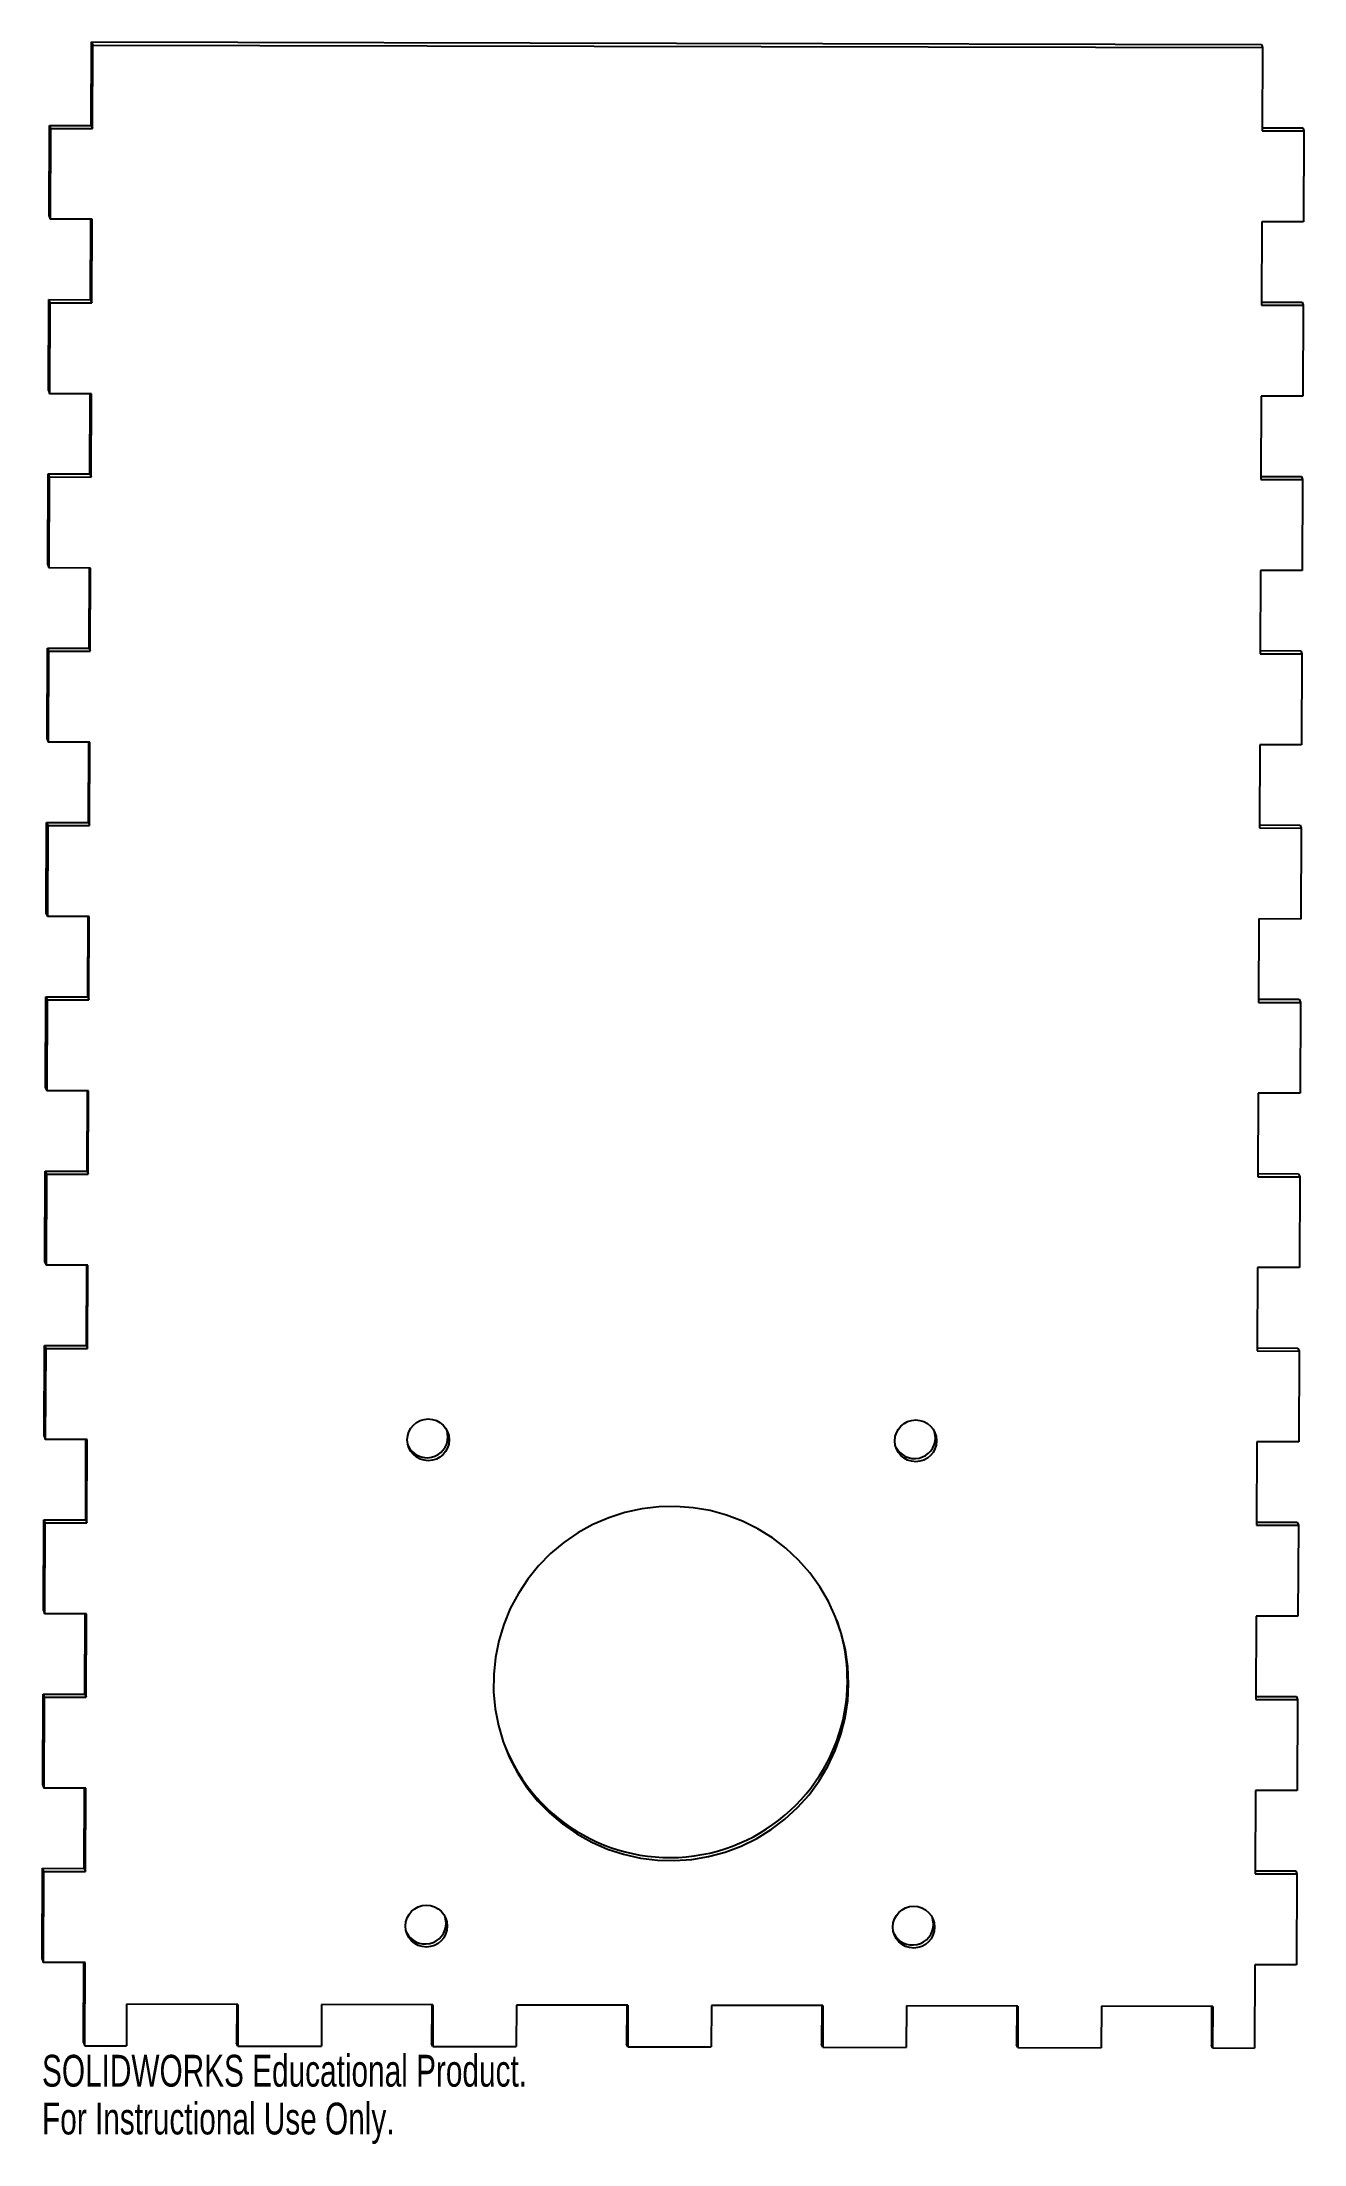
# Model space of a CAD drawing. Header units: inches. Extents: x -3.5 to 4.1, y -1.3 to 11.3.
import ezdxf

# ---------------------------------------------------------------- set-up
doc = ezdxf.new("R2010")
doc.units = ezdxf.units.IN
doc.header["$MEASUREMENT"] = 0
doc.styles.add('SLDTEXTSTYLE0', font='TXT', dxfattribs={"width": 0.7})

msp = doc.modelspace()

# ---------------------------------------------------------------- linework, layer by layer
at = {"color": 7, "linetype": 'Continuous', "lineweight": 25}
for p, q in [((-3.187, 10.765), (-3.185, 11.264)), ((-3.185, 11.264), (-3.178, 11.245)), ((-3.185, 11.264), (3.813, 11.249)), ((-3.18, 10.747), (-3.178, 11.245)), ((-3.178, 11.245), (3.819, 11.231)), ((3.813, 11.249), (3.819, 11.231)), ((3.819, 11.231), (3.817, 10.732)), ((-3.439, 10.221), (-3.437, 10.765)), ((-3.437, 10.765), (-3.43, 10.747)), ((-3.437, 10.765), (-3.187, 10.765)), ((-3.43, 10.747), (-3.432, 10.203)), ((-3.43, 10.747), (-3.18, 10.747)), ((-3.187, 10.765), (-3.18, 10.747)), ((3.817, 10.751), (4.061, 10.75)), ((3.817, 10.732), (4.067, 10.732)), ((4.061, 10.75), (4.067, 10.732)), ((4.067, 10.732), (4.065, 10.188)), ((-3.439, 10.221), (-3.432, 10.203)), ((-3.182, 10.203), (-3.432, 10.203)), ((-3.191, 9.722), (-3.189, 10.203)), ((-3.184, 9.704), (-3.182, 10.203)), ((3.815, 10.188), (3.813, 9.69)), ((4.065, 10.188), (3.815, 10.188)), ((-3.443, 9.179), (-3.441, 9.723)), ((-3.441, 9.723), (-3.434, 9.704)), ((-3.441, 9.723), (-3.191, 9.722)), ((-3.434, 9.704), (-3.436, 9.16)), ((-3.434, 9.704), (-3.184, 9.704)), ((-3.191, 9.722), (-3.184, 9.704)), ((3.813, 9.708), (4.056, 9.707)), ((3.813, 9.69), (4.063, 9.689)), ((4.056, 9.707), (4.063, 9.689)), ((4.063, 9.689), (4.061, 9.145)), ((-3.443, 9.179), (-3.436, 9.16)), ((-3.186, 9.16), (-3.436, 9.16)), ((-3.195, 8.68), (-3.193, 9.16)), ((-3.188, 8.661), (-3.186, 9.16)), ((3.811, 9.146), (3.809, 8.647)), ((4.061, 9.145), (3.811, 9.146)), ((-3.447, 8.136), (-3.445, 8.68)), ((-3.445, 8.68), (-3.438, 8.662)), ((-3.445, 8.68), (-3.195, 8.68)), ((-3.195, 8.68), (-3.188, 8.661)), ((-3.438, 8.662), (-3.44, 8.118)), ((-3.438, 8.662), (-3.188, 8.661)), ((3.809, 8.665), (4.052, 8.665)), ((3.809, 8.647), (4.059, 8.647)), ((4.052, 8.665), (4.059, 8.647)), ((4.059, 8.647), (4.057, 8.103)), ((-3.447, 8.136), (-3.44, 8.118)), ((-3.191, 8.117), (-3.44, 8.118)), ((-3.199, 7.637), (-3.197, 8.117)), ((-3.193, 7.619), (-3.191, 8.117)), ((3.807, 8.103), (3.805, 7.604)), ((4.057, 8.103), (3.807, 8.103)), ((-3.451, 7.093), (-3.449, 7.637)), ((-3.449, 7.637), (-3.442, 7.619)), ((-3.449, 7.637), (-3.199, 7.637)), ((-3.442, 7.619), (-3.445, 7.075)), ((-3.442, 7.619), (-3.193, 7.619)), ((-3.199, 7.637), (-3.193, 7.619)), ((3.805, 7.623), (4.048, 7.622)), ((3.805, 7.604), (4.055, 7.604)), ((4.048, 7.622), (4.055, 7.604)), ((4.055, 7.604), (4.052, 7.06)), ((-3.451, 7.093), (-3.445, 7.075)), ((-3.195, 7.075), (-3.445, 7.075)), ((-3.204, 6.594), (-3.202, 7.075)), ((-3.197, 6.576), (-3.195, 7.075)), ((3.803, 7.06), (3.801, 6.562)), ((4.052, 7.06), (3.803, 7.06)), ((-3.456, 6.051), (-3.454, 6.595)), ((-3.454, 6.595), (-3.447, 6.576)), ((-3.454, 6.595), (-3.204, 6.594)), ((-3.447, 6.576), (-3.449, 6.032)), ((-3.447, 6.576), (-3.197, 6.576)), ((-3.204, 6.594), (-3.197, 6.576)), ((3.801, 6.58), (4.044, 6.579)), ((3.801, 6.562), (4.05, 6.561)), ((4.044, 6.579), (4.05, 6.561)), ((4.05, 6.561), (4.048, 6.017)), ((-3.456, 6.051), (-3.449, 6.032)), ((-3.199, 6.032), (-3.449, 6.032)), ((-3.208, 5.552), (-3.206, 6.032)), ((-3.201, 5.533), (-3.199, 6.032)), ((3.798, 6.018), (3.796, 5.519)), ((4.048, 6.017), (3.798, 6.018)), ((-3.46, 5.008), (-3.458, 5.552)), ((-3.458, 5.552), (-3.451, 5.534)), ((-3.458, 5.552), (-3.208, 5.552)), ((-3.451, 5.534), (-3.453, 4.99)), ((-3.451, 5.534), (-3.201, 5.533)), ((-3.208, 5.552), (-3.201, 5.533)), ((3.796, 5.537), (4.039, 5.537)), ((4.039, 5.537), (4.046, 5.519)), ((3.796, 5.519), (4.046, 5.519)), ((4.046, 5.519), (4.044, 4.975)), ((-3.46, 5.008), (-3.453, 4.99)), ((-3.203, 4.989), (-3.453, 4.99)), ((-3.212, 4.509), (-3.21, 4.989)), ((-3.205, 4.491), (-3.203, 4.989)), ((3.794, 4.975), (3.792, 4.476)), ((4.044, 4.975), (3.794, 4.975)), ((-3.464, 3.965), (-3.462, 4.509)), ((-3.462, 4.509), (-3.455, 4.491)), ((-3.462, 4.509), (-3.212, 4.509)), ((-3.455, 4.491), (-3.457, 3.947)), ((-3.455, 4.491), (-3.205, 4.491)), ((-3.212, 4.509), (-3.205, 4.491)), ((3.792, 4.495), (4.035, 4.494)), ((3.792, 4.476), (4.042, 4.476)), ((4.035, 4.494), (4.042, 4.476)), ((4.042, 4.476), (4.04, 3.932)), ((-3.464, 3.965), (-3.457, 3.947)), ((-3.207, 3.947), (-3.457, 3.947)), ((-3.216, 3.466), (-3.214, 3.947)), ((-3.209, 3.448), (-3.207, 3.947)), ((3.79, 3.932), (3.788, 3.434)), ((4.04, 3.932), (3.79, 3.932)), ((-3.468, 2.923), (-3.466, 3.467)), ((-3.466, 3.467), (-3.459, 3.448)), ((-3.466, 3.467), (-3.216, 3.466)), ((-3.459, 3.448), (-3.462, 2.904)), ((-3.459, 3.448), (-3.209, 3.448)), ((-3.216, 3.466), (-3.209, 3.448)), ((3.788, 3.452), (4.031, 3.451)), ((3.788, 3.434), (4.038, 3.433)), ((4.031, 3.451), (4.038, 3.433)), ((4.038, 3.433), (4.036, 2.889)), ((-3.468, 2.923), (-3.462, 2.904)), ((-3.212, 2.904), (-3.462, 2.904)), ((-3.22, 2.424), (-3.219, 2.904)), ((-3.214, 2.405), (-3.212, 2.904)), ((-1.053, 2.92), (-1.057, 2.955)), ((1.863, 2.914), (1.858, 2.949)), ((3.786, 2.89), (3.784, 2.391)), ((4.036, 2.889), (3.786, 2.89)), ((-3.473, 1.88), (-3.47, 2.424)), ((-3.47, 2.424), (-3.464, 2.406)), ((-3.47, 2.424), (-3.22, 2.424)), ((-3.464, 2.406), (-3.466, 1.862)), ((-3.464, 2.406), (-3.214, 2.405)), ((-3.22, 2.424), (-3.214, 2.405)), ((3.784, 2.409), (4.027, 2.409)), ((3.784, 2.391), (4.034, 2.391)), ((4.027, 2.409), (4.034, 2.391)), ((4.034, 2.391), (4.031, 1.847)), ((-3.473, 1.88), (-3.466, 1.862)), ((-3.216, 1.861), (-3.466, 1.862)), ((-3.225, 1.381), (-3.223, 1.861)), ((-3.218, 1.363), (-3.216, 1.861)), ((3.781, 1.847), (3.779, 1.348)), ((4.031, 1.847), (3.781, 1.847)), ((-3.477, 0.837), (-3.475, 1.381)), ((-3.475, 1.381), (-3.468, 1.363)), ((-3.475, 1.381), (-3.225, 1.381)), ((-3.468, 1.363), (-3.47, 0.819)), ((-3.468, 1.363), (-3.218, 1.363)), ((-3.225, 1.381), (-3.218, 1.363)), ((3.779, 1.348), (4.029, 1.348)), ((3.78, 1.367), (4.023, 1.366)), ((4.023, 1.366), (4.029, 1.348)), ((4.029, 1.348), (4.027, 0.804)), ((-3.477, 0.837), (-3.47, 0.819)), ((-3.22, 0.819), (-3.47, 0.819)), ((-3.229, 0.338), (-3.227, 0.819)), ((-3.222, 0.32), (-3.22, 0.819)), ((3.777, 0.804), (3.775, 0.306)), ((4.027, 0.804), (3.777, 0.804)), ((-3.481, -0.205), (-3.479, 0.339)), ((-3.479, 0.339), (-3.472, 0.32)), ((-3.479, 0.339), (-3.229, 0.338)), ((-3.472, 0.32), (-3.474, -0.224)), ((-3.472, 0.32), (-3.222, 0.32)), ((-3.229, 0.338), (-3.222, 0.32)), ((3.775, 0.324), (4.018, 0.323)), ((3.775, 0.306), (4.025, 0.305)), ((4.018, 0.323), (4.025, 0.305)), ((4.025, 0.305), (4.023, -0.239)), ((-1.064, 0.011), (-1.069, 0.046)), ((1.851, 0.005), (1.846, 0.04)), ((-3.481, -0.205), (-3.474, -0.224)), ((-3.224, -0.224), (-3.474, -0.224)), ((-3.233, -0.704), (-3.231, -0.224)), ((-3.226, -0.723), (-3.224, -0.224)), ((3.773, -0.238), (3.771, -0.737)), ((4.023, -0.239), (3.773, -0.238)), ((-2.975, -0.474), (-2.976, -0.723)), ((-2.309, -0.475), (-2.975, -0.474)), ((-2.316, -0.475), (-2.317, -0.706)), ((-2.309, -0.475), (-2.31, -0.725)), ((-1.809, -0.476), (-1.81, -0.726)), ((-1.143, -0.478), (-1.809, -0.476)), ((-1.15, -0.478), (-1.151, -0.709)), ((-1.143, -0.478), (-1.144, -0.727)), ((-0.643, -0.479), (-0.644, -0.728)), ((0.023, -0.48), (-0.643, -0.479)), ((0.017, -0.48), (0.016, -0.711)), ((0.023, -0.48), (0.022, -0.729)), ((0.523, -0.481), (0.522, -0.73)), ((1.19, -0.482), (0.523, -0.481)), ((1.183, -0.482), (1.182, -0.713)), ((1.19, -0.482), (1.189, -0.732)), ((1.689, -0.483), (1.688, -0.733)), ((2.356, -0.485), (1.689, -0.483)), ((2.349, -0.485), (2.348, -0.716)), ((2.356, -0.485), (2.355, -0.734)), ((2.856, -0.486), (2.855, -0.735)), ((3.522, -0.487), (2.856, -0.486)), ((3.515, -0.487), (3.514, -0.718)), ((3.522, -0.487), (3.521, -0.736)), ((-3.233, -0.704), (-3.226, -0.723)), ((-3.226, -0.723), (-2.976, -0.723)), ((-2.31, -0.725), (-2.317, -0.706)), ((-2.31, -0.725), (-1.81, -0.726)), ((-1.144, -0.727), (-1.151, -0.709)), ((-1.144, -0.727), (-0.644, -0.728)), ((0.022, -0.729), (0.016, -0.711)), ((0.022, -0.729), (0.522, -0.73)), ((1.189, -0.732), (1.182, -0.713)), ((1.189, -0.732), (1.688, -0.733)), ((2.355, -0.734), (2.348, -0.716)), ((2.355, -0.734), (2.855, -0.735)), ((3.521, -0.736), (3.514, -0.718)), ((3.521, -0.736), (3.771, -0.737))]:
    msp.add_line(p, q, dxfattribs=at)
at = {"color": 7, "linetype": 'Continuous', "lineweight": 25, "flags": 128}
msp.add_lwpolyline([(1.343, 1.442), (1.339, 1.545), (1.324, 1.646), (1.3, 1.745), (1.266, 1.842), (1.224, 1.935), (1.172, 2.023), (1.112, 2.106), (1.044, 2.183), (0.969, 2.253), (0.888, 2.315), (0.801, 2.369), (0.709, 2.415), (0.613, 2.452), (0.515, 2.479), (0.413, 2.496), (0.311, 2.504), (0.208, 2.501), (0.107, 2.489), (0.006, 2.467), (-0.091, 2.436), (-0.186, 2.395), (-0.276, 2.346), (-0.36, 2.288), (-0.439, 2.222), (-0.511, 2.149), (-0.576, 2.069), (-0.632, 1.983), (-0.68, 1.893), (-0.719, 1.798), (-0.749, 1.7), (-0.769, 1.6), (-0.779, 1.498), (-0.78, 1.395), (-0.77, 1.293), (-0.751, 1.193), (-0.722, 1.095), (-0.684, 1), (-0.637, 0.909), (-0.581, 0.823), (-0.517, 0.743), (-0.445, 0.67), (-0.367, 0.604), (-0.283, 0.545), (-0.193, 0.495), (-0.099, 0.454), (-0.002, 0.423), (0.098, 0.4), (0.2, 0.388), (0.303, 0.385), (0.405, 0.392), (0.506, 0.409), (0.605, 0.436), (0.701, 0.472), (0.794, 0.517), (0.881, 0.571), (0.963, 0.633), (1.038, 0.703), (1.107, 0.779), (1.167, 0.862), (1.22, 0.95), (1.263, 1.043), (1.298, 1.139), (1.323, 1.239), (1.338, 1.34), (1.343, 1.442)], dxfattribs=at)
at = {"color": 7, "linetype": 'Continuous', "lineweight": 25}
for centre in [(-1.171, 2.902), (1.745, 2.896), (-1.182, -0.007), (1.733, -0.013)]:
    msp.add_circle(centre, 0.125, dxfattribs=at)
for centre, radius, start, end in [((-1.178, 2.92), 0.125, 205.0937, 359.7274), ((1.738, 2.915), 0.125, 205.0937, 359.7274), ((0.28, 1.465), 1.056, 359.7658, 19.9358), ((0.274, 1.466), 1.063, 201.1562, 359.7217), ((-1.189, 0.011), 0.125, 205.0937, 359.7274), ((1.726, 0.005), 0.125, 205.0937, 359.7274)]:
    msp.add_arc(centre, radius, start, end, dxfattribs=at)

# ---------------------------------------------------------------- texts
at = {"color": 7, "linetype": 'Continuous', "char_height": 0.1903, "attachment_point": 1, "style": 'SLDTEXTSTYLE0'}
for s, insert in [('SOLIDWORKS Educational Product.', (-3.481, -0.777)), ('For Instructional Use Only.', (-3.481, -1.063))]:
    msp.add_mtext(s, dxfattribs=dict(at, insert=insert))

doc.saveas('drawing.dxf')
